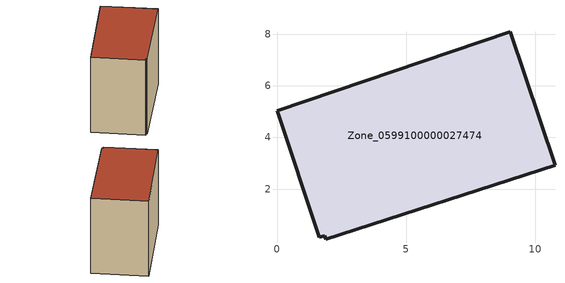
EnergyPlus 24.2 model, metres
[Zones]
Zone_0599100000027474
 floor ground (C_G): 1.84,0.2 1.64,0.14 0,5.04 9.04,8.08 10.76,2.92 1.89,0.07 z0.49
 wall outside (C_F): 10.76,2.92 9.04,8.08 0,5.04 1.64,0.14 1.84,0.2 1.89,0.07 10.76,2.92 z0.49:8.6
 roof outside (C_R): 1.89,0.07 10.76,2.92 9.04,8.08 0,5.04 1.64,0.14 1.84,0.2 z8.6
[BUILDING]
Pand.0599100000027474: North Axis=0; Terrain=City; Loads Convergence Tolerance Value=0.04; Temperature Convergence Tolerance Value=0.4; Solar Distribution=FullExterior; Maximum Number of Warmup Days=25; Minimum Number of Warmup Days=1
[Site:Location]
Rotterdam.The.Hague.AP_ZH_NLD Design_Conditions: Latitude=51.96; Longitude=4.45; Time Zone=1; Elevation=-4.5
[SITE:GROUNDTEMPERATURE:BUILDINGSURFACE]
18, 18, 18, 18, 18, 18, 18, 18, 18, 18, 18, 18
[MATERIAL] Thermal Absorptance=0.9; Solar Absorptance=0.7; Visible Absorptance=0.7
Name | Roughness | Thickness | Conductivity | Density | Specific Heat
G.TI.1965-1974 | MediumSmooth | 0.15 | 0.882353 | 540 | 1210
F.TI.1965-1974 | Rough | 0.3 | 0.697674 | 1920 | 840
R.TI.1965-1974 | MediumRough | 0.2 | 0.232558 | 1500 | 1000
[CONSTRUCTION]
C_G: G.TI.1965-1974
C_F: F.TI.1965-1974
C_R: R.TI.1965-1974
[ZONE]
Zone_0599100000027474: Type=1; Multiplier=1; Ceiling Height=Autocalculate; Volume=Autocalculate; Floor Area=autocalculate; Part of Total Floor Area=Yes
[ZONEINFILTRATION:DESIGNFLOWRATE]
Infil_Zone_0599100000027474: Zone or ZoneList or Space or SpaceList=Zone_0599100000027474; Schedule=AlwaysOn; Design Flow Rate Calculation Method=Flow/Area; Flow Rate per Floor Area=0.003; Constant Term Coefficient=1; Temperature Term Coefficient=0; Velocity Term Coefficient=0; Velocity Squared Term Coefficient=0
[HVACTEMPLATE:ZONE:IDEALLOADSAIRSYSTEM]
Zone_0599100000027474: Maximum Heating Supply Air Temperature=50; Minimum Cooling Supply Air Temperature=13; Maximum Heating Supply Air Humidity Ratio=0.0156; Minimum Cooling Supply Air Humidity Ratio=0.0077; Heating Limit=NoLimit; Cooling Limit=NoLimit; Dehumidification Control Type=ConstantSensibleHeatRatio; Cooling Sensible Heat Ratio=0.7; Dehumidification Setpoint=60; Humidification Control Type=None; Humidification Setpoint=30; Outdoor Air Method=None; Outdoor Air Flow Rate per Person=0.00944; Outdoor Air Flow Rate per Zone Floor Area=0; Outdoor Air Flow Rate per Zone=0; Demand Controlled Ventilation Type=None; Outdoor Air Economizer Type=NoEconomizer; Heat Recovery Type=None; Sensible Heat Recovery Effectiveness=0.7; Latent Heat Recovery Effectiveness=0.65
[ZONECONTROL:THERMOSTAT]
ThermostatControl_Zone_0599100000027474: Zone or ZoneList=Zone_0599100000027474; Control Type Schedule=DualSetpointControlType; Control 1=Thermostat_Zone_0599100000027474; Temperature Difference Between Cutout And Setpoint=0
[THERMOSTATSETPOINT:DUALSETPOINT]
Thermostat_Zone_0599100000027474: Heating Setpoint Temperature Schedule=HeatingSetpoint_Zone_0599100000027474; Cooling Setpoint Temperature Schedule=CoolingSetpoint_Zone_0599100000027474
[SCHEDULE:COMPACT]
HeatingSetpoint_Zone_0599100000027474: Through: 12/31, For: AllDays, Until: 24:00, 21
CoolingSetpoint_Zone_0599100000027474: Through: 12/31, For: AllDays, Until: 24:00, 24
DualSetpointControlType: Through: 12/31, For: AllDays, Until: 24:00, 4
AlwaysOn: Through: 12/31, For: AllDays, Until: 24:00, 1
